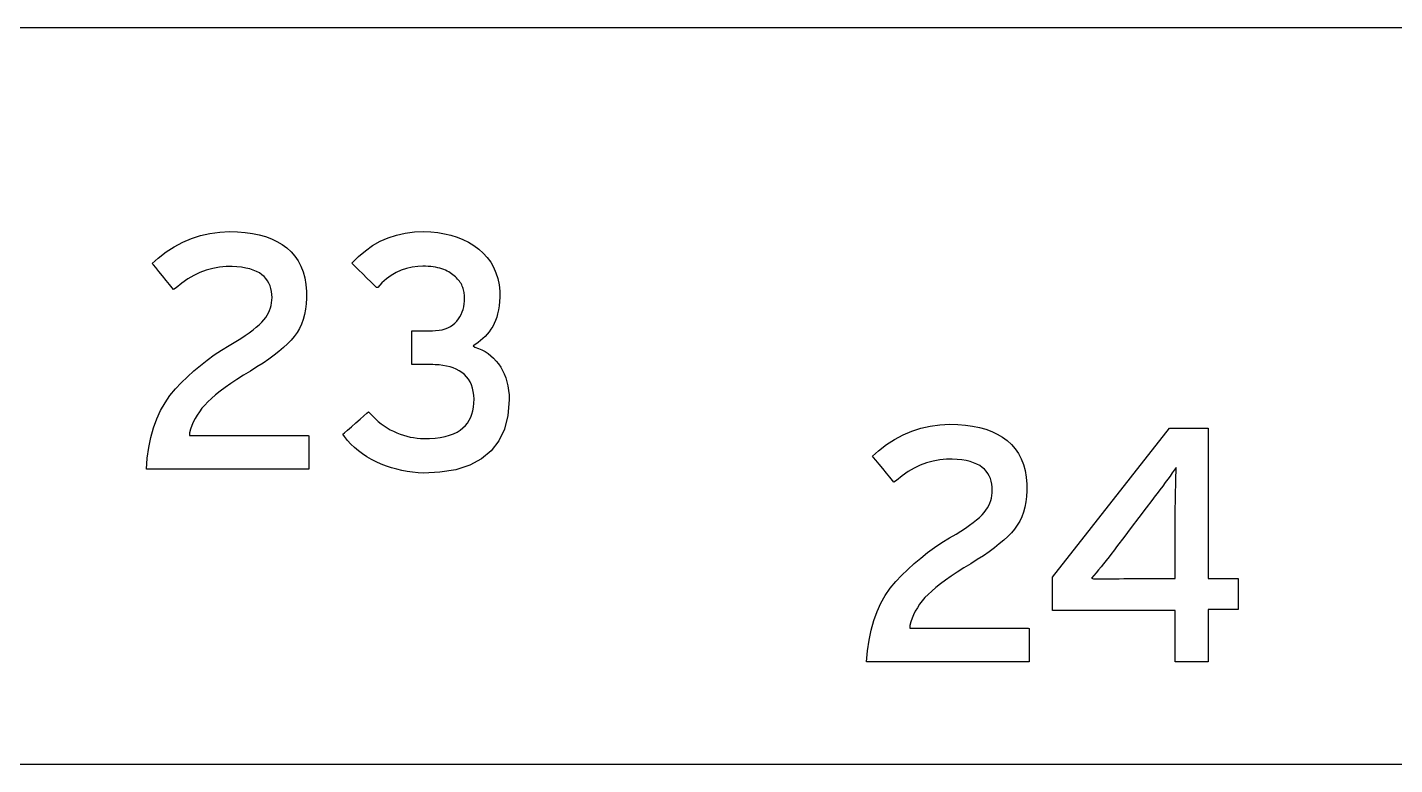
# Model space of a CAD drawing. Extents: x 1 to 47.7, y 0.2 to 35.
# Drawn here: x 34.041 to 34.609, y 10.665 to 10.971 of the extents above; entities that cross this region are included whole.
import ezdxf

# ---------------------------------------------------------------- set-up
doc = ezdxf.new("R2010")
doc.units = 0
doc.header["$MEASUREMENT"] = 0
for name, color, linetype in [('5_1___24__TARGET_LEDS___12', 7, 'CONTINUOUS'), ('6_1__EMPTY_IO_BOARD_POSITI', 7, 'CONTINUOUS'), ('6_2___8__INDEPENDENT_INPUT', 7, 'CONTINUOUS'), ('6_3___8__OPTOISO_INDEPENDE', 7, 'CONTINUOUS'), ('6_4___24__OPTOISO_INDEPEND', 7, 'CONTINUOUS'), ('6_5___8__INDEPENDENT_INPUT', 7, 'CONTINUOUS'), ('6_6___8__INDEPENDENT_INPUT', 7, 'CONTINUOUS'), ('6_7___8__OPTOISO_INDEPENDE', 7, 'CONTINUOUS'), ('6_8___8__OPTOISO_INDEPENDE', 7, 'CONTINUOUS'), ('7_0_____DWG', 7, 'CONTINUOUS')]:
    doc.layers.add(name, color=color, linetype=linetype)

msp = doc.modelspace()

# ---------------------------------------------------------------- linework, layer by layer
at = {"layer": '5_1___24__TARGET_LEDS___12'}
msp.add_lwpolyline([(33.27314, 10.9711), (33.39452, 10.9711), (33.52036, 10.9711), (33.6502, 10.9711), (33.78361, 10.9711), (33.92013, 10.9711), (34.05933, 10.9711), (34.20075, 10.9711), (34.4885, 10.9711), (34.7798, 10.9711)], dxfattribs=at)
at = {"layer": '6_1__EMPTY_IO_BOARD_POSITI'}
msp.add_lwpolyline([(34.71742, 10.97086), (34.31051, 10.97086), (34.11064, 10.97086), (33.9148, 10.97086), (33.7242, 10.97086), (33.54008, 10.97086), (33.45082, 10.97086), (33.36364, 10.97086)], dxfattribs=at)
at = {"layer": '6_2___8__INDEPENDENT_INPUT'}
msp.add_lwpolyline([(33.27314, 10.9711), (33.39452, 10.9711), (33.52036, 10.9711), (33.6502, 10.9711), (33.78361, 10.9711), (33.92013, 10.9711), (34.05933, 10.9711), (34.20075, 10.9711), (34.4885, 10.9711), (34.7798, 10.9711)], dxfattribs=at)
at = {"layer": '6_3___8__OPTOISO_INDEPENDE'}
msp.add_lwpolyline([(33.27314, 10.9711), (33.39452, 10.9711), (33.52036, 10.9711), (33.6502, 10.9711), (33.78361, 10.9711), (33.92013, 10.9711), (34.05933, 10.9711), (34.20075, 10.9711), (34.4885, 10.9711), (34.7798, 10.9711)], dxfattribs=at)
at = {"layer": '6_4___24__OPTOISO_INDEPEND'}
msp.add_lwpolyline([(33.27314, 10.9711), (33.39452, 10.9711), (33.52036, 10.9711), (33.6502, 10.9711), (33.78361, 10.9711), (33.92013, 10.9711), (34.05933, 10.9711), (34.20075, 10.9711), (34.4885, 10.9711), (34.7798, 10.9711)], dxfattribs=at)
at = {"layer": '6_5___8__INDEPENDENT_INPUT'}
msp.add_lwpolyline([(33.27314, 10.9711), (33.39452, 10.9711), (33.52036, 10.9711), (33.6502, 10.9711), (33.78361, 10.9711), (33.92013, 10.9711), (34.05933, 10.9711), (34.20075, 10.9711), (34.4885, 10.9711), (34.7798, 10.9711)], dxfattribs=at)
at = {"layer": '6_6___8__INDEPENDENT_INPUT'}
msp.add_lwpolyline([(33.27314, 10.9711), (33.39452, 10.9711), (33.52036, 10.9711), (33.6502, 10.9711), (33.78361, 10.9711), (33.92013, 10.9711), (34.05933, 10.9711), (34.20075, 10.9711), (34.4885, 10.9711), (34.7798, 10.9711)], dxfattribs=at)
at = {"layer": '6_7___8__OPTOISO_INDEPENDE'}
msp.add_lwpolyline([(33.27314, 10.9711), (33.39452, 10.9711), (33.52036, 10.9711), (33.6502, 10.9711), (33.78361, 10.9711), (33.92013, 10.9711), (34.05933, 10.9711), (34.20075, 10.9711), (34.4885, 10.9711), (34.7798, 10.9711)], dxfattribs=at)
at = {"layer": '6_8___8__OPTOISO_INDEPENDE'}
msp.add_lwpolyline([(33.27314, 10.9711), (33.39452, 10.9711), (33.52036, 10.9711), (33.6502, 10.9711), (33.78361, 10.9711), (33.92013, 10.9711), (34.05933, 10.9711), (34.20075, 10.9711), (34.4885, 10.9711), (34.7798, 10.9711)], dxfattribs=at)
at = {"layer": '7_0_____DWG'}
for points in [[(34.09067, 10.78748), (34.09108, 10.79214), (34.09172, 10.79656), (34.09259, 10.80075), (34.0937, 10.80469), (34.09504, 10.8084), (34.09662, 10.81187), (34.09843, 10.81511), (34.10048, 10.8181), (34.10277, 10.82085), (34.10521, 10.82345), (34.10774, 10.82595), (34.11038, 10.82835), (34.11312, 10.83067), (34.11597, 10.83289), (34.11891, 10.83501), (34.12195, 10.83704), (34.1251, 10.83898), (34.12784, 10.84059), (34.12987, 10.84185), (34.13174, 10.84307), (34.13345, 10.84425), (34.13499, 10.84539), (34.13637, 10.84649), (34.13759, 10.84755), (34.13865, 10.84857), (34.13955, 10.84954), (34.14026, 10.8505), (34.14087, 10.85148), (34.1414, 10.85248), (34.14185, 10.8535), (34.14222, 10.85453), (34.14251, 10.85558), (34.14271, 10.85664), (34.14284, 10.85773), (34.14289, 10.85883), (34.14285, 10.86014), (34.1427, 10.8614), (34.14245, 10.8626), (34.14209, 10.86373), (34.14163, 10.86479), (34.14106, 10.86578), (34.14038, 10.8667), (34.1396, 10.86755), (34.13871, 10.86834), (34.13765, 10.86907), (34.13645, 10.86972), (34.13511, 10.87027), (34.13362, 10.87074), (34.132, 10.87111), (34.13023, 10.8714), (34.12833, 10.87159), (34.12628, 10.8717), (34.12387, 10.87168), (34.12103, 10.87142), (34.11825, 10.87092), (34.11555, 10.87019), (34.11292, 10.86921), (34.11037, 10.868), (34.10788, 10.86655), (34.10547, 10.86486), (34.10312, 10.86293), (34.102, 10.86213), (34.10136, 10.86292), (34.10026, 10.86427), (34.09887, 10.86598), (34.09735, 10.86785), (34.09586, 10.86969), (34.09455, 10.8713), (34.09359, 10.87248), (34.09313, 10.87305), (34.09558, 10.87525), (34.09886, 10.87777), (34.10227, 10.87996), (34.1058, 10.88182), (34.10945, 10.88336), (34.11322, 10.88456), (34.11712, 10.88544), (34.12114, 10.886), (34.12528, 10.88622), (34.1286, 10.88614), (34.13174, 10.88589), (34.13472, 10.88548), (34.13753, 10.8849), (34.14017, 10.88415), (34.14265, 10.88324), (34.14496, 10.88216), (34.1471, 10.88092), (34.14908, 10.8795), (34.15085, 10.87786), (34.15241, 10.87603), (34.15376, 10.87403), (34.15488, 10.87186), (34.15579, 10.8695), (34.15648, 10.86697), (34.15696, 10.86426), (34.15722, 10.86137), (34.15725, 10.8586), (34.15712, 10.85623), (34.15684, 10.85396), (34.15642, 10.85181), (34.15585, 10.84976), (34.15514, 10.84783), (34.15429, 10.846), (34.1533, 10.84429), (34.15216, 10.84268), (34.15083, 10.84116), (34.14932, 10.83962), (34.14763, 10.83806), (34.14578, 10.83648), (34.14375, 10.83489), (34.14155, 10.83327), (34.13919, 10.83164), (34.13665, 10.82999), (34.13394, 10.82831), (34.13103, 10.82654), (34.12831, 10.8248), (34.12578, 10.82312), (34.12347, 10.8215), (34.12135, 10.81993), (34.11944, 10.81842), (34.11773, 10.81695), (34.11622, 10.81555), (34.11491, 10.81419), (34.11375, 10.81282), (34.11269, 10.81142), (34.11174, 10.81001), (34.1109, 10.80857), (34.11016, 10.80711), (34.10953, 10.80563), (34.109, 10.80413), (34.10858, 10.80261), (34.10857, 10.80158), (34.11146, 10.80158), (34.11705, 10.80158), (34.12447, 10.80158), (34.13281, 10.80158), (34.14121, 10.80158), (34.14877, 10.80158), (34.15461, 10.80158), (34.15785, 10.80158), (34.15822, 10.80142), (34.15822, 10.80041), (34.15822, 10.79869), (34.15822, 10.79652), (34.15822, 10.79413), (34.15822, 10.79179), (34.15822, 10.78974), (34.15822, 10.78823), (34.15822, 10.78751), (34.15672, 10.78748), (34.15103, 10.78748), (34.1422, 10.78748), (34.13145, 10.78748), (34.11997, 10.78748), (34.10895, 10.78748), (34.09959, 10.78748), (34.0931, 10.78748)], [(34.24147, 10.81634), (34.24091, 10.8099), (34.23948, 10.80422), (34.23718, 10.79931), (34.23401, 10.79517), (34.22996, 10.79179), (34.22504, 10.78918), (34.21925, 10.78733), (34.21259, 10.78624), (34.20585, 10.78593), (34.20357, 10.78604), (34.20131, 10.78625), (34.19908, 10.78656), (34.19687, 10.78697), (34.19469, 10.78748), (34.19253, 10.78809), (34.1904, 10.7888), (34.18829, 10.78962), (34.1862, 10.79053), (34.18419, 10.79156), (34.18228, 10.79267), (34.18048, 10.79387), (34.17877, 10.79514), (34.17717, 10.7965), (34.17567, 10.79795), (34.17427, 10.79947), (34.17298, 10.80108), (34.17236, 10.8021), (34.17303, 10.80269), (34.17427, 10.80377), (34.17588, 10.80517), (34.17767, 10.80674), (34.17947, 10.8083), (34.18108, 10.80971), (34.18231, 10.81079), (34.18299, 10.81138), (34.18366, 10.81073), (34.18474, 10.80955), (34.18586, 10.80844), (34.18701, 10.8074), (34.1882, 10.80643), (34.18943, 10.80553), (34.19069, 10.8047), (34.19199, 10.80395), (34.19332, 10.80326), (34.19471, 10.80265), (34.19611, 10.80211), (34.19751, 10.80163), (34.19892, 10.80123), (34.20033, 10.8009), (34.20174, 10.80064), (34.20316, 10.80046), (34.20458, 10.80034), (34.206, 10.80029), (34.20833, 10.80033), (34.21065, 10.80048), (34.21281, 10.80075), (34.2148, 10.80112), (34.21662, 10.8016), (34.21828, 10.8022), (34.21977, 10.8029), (34.22109, 10.80372), (34.22224, 10.80465), (34.22322, 10.80563), (34.22408, 10.80669), (34.22483, 10.80784), (34.22546, 10.80908), (34.22597, 10.81041), (34.22637, 10.81182), (34.22664, 10.81332), (34.2268, 10.81491), (34.22684, 10.81658), (34.22674, 10.81822), (34.22652, 10.81976), (34.22619, 10.8212), (34.22574, 10.82254), (34.22518, 10.82377), (34.22451, 10.82491), (34.22372, 10.82595), (34.22282, 10.82689), (34.22179, 10.82771), (34.22067, 10.82843), (34.21947, 10.82905), (34.2182, 10.82959), (34.21685, 10.83003), (34.21543, 10.83039), (34.21393, 10.83067), (34.21236, 10.83085), (34.21072, 10.83095), (34.20968, 10.83096), (34.20913, 10.83096), (34.20812, 10.83096), (34.2068, 10.83096), (34.20534, 10.83096), (34.20387, 10.83096), (34.20255, 10.83096), (34.20154, 10.83096), (34.20099, 10.83096), (34.20093, 10.83113), (34.20093, 10.83213), (34.20093, 10.83383), (34.20093, 10.83599), (34.20093, 10.83835), (34.20093, 10.84067), (34.20093, 10.84272), (34.20093, 10.84425), (34.20093, 10.84501), (34.20109, 10.84505), (34.20178, 10.84505), (34.20288, 10.84505), (34.20423, 10.84505), (34.20569, 10.84505), (34.20711, 10.84505), (34.20834, 10.84505), (34.20922, 10.84505), (34.20962, 10.84505), (34.21089, 10.84509), (34.21229, 10.84523), (34.21361, 10.84547), (34.21484, 10.84582), (34.21598, 10.84626), (34.21704, 10.84681), (34.21801, 10.84746), (34.2189, 10.84822), (34.2197, 10.84907), (34.22038, 10.84996), (34.22099, 10.85089), (34.22151, 10.85186), (34.22195, 10.85287), (34.2223, 10.85393), (34.22258, 10.85503), (34.22277, 10.85618), (34.22288, 10.85737), (34.22291, 10.85849), (34.2229, 10.85897), (34.22288, 10.85946), (34.22283, 10.85995), (34.22277, 10.86046), (34.22269, 10.86097), (34.2226, 10.86148), (34.22249, 10.86201), (34.22236, 10.86254), (34.2222, 10.86307), (34.22197, 10.8636), (34.22171, 10.86412), (34.22143, 10.86462), (34.22111, 10.86512), (34.22077, 10.8656), (34.22039, 10.86606), (34.21999, 10.86652), (34.21956, 10.86697), (34.21911, 10.86742), (34.21861, 10.86788), (34.21809, 10.86831), (34.21753, 10.86873), (34.21694, 10.86913), (34.21631, 10.8695), (34.21565, 10.86985), (34.21496, 10.87019), (34.21423, 10.8705), (34.21345, 10.87078), (34.21262, 10.87102), (34.21174, 10.87124), (34.21081, 10.87142), (34.20984, 10.87157), (34.20882, 10.87168), (34.20776, 10.87177), (34.20665, 10.87183), (34.2055, 10.87185), (34.20342, 10.87177), (34.20106, 10.87147), (34.19877, 10.87094), (34.19657, 10.87019), (34.19445, 10.86922), (34.19242, 10.86802), (34.19046, 10.86659), (34.18859, 10.86494), (34.1868, 10.86307), (34.18628, 10.86306), (34.18536, 10.86395), (34.18399, 10.86531), (34.18233, 10.86694), (34.18057, 10.86867), (34.17888, 10.87033), (34.17745, 10.87173), (34.17646, 10.8727), (34.17609, 10.87307), (34.17881, 10.87584), (34.18168, 10.87829), (34.18469, 10.88041), (34.18786, 10.8822), (34.19117, 10.88366), (34.19464, 10.8848), (34.19826, 10.8856), (34.20203, 10.88608), (34.20582, 10.88622), (34.20884, 10.88611), (34.21175, 10.88583), (34.21454, 10.88537), (34.21721, 10.88474), (34.21977, 10.88394), (34.2222, 10.88296), (34.22452, 10.88181), (34.22673, 10.88049), (34.22881, 10.87899), (34.23069, 10.87733), (34.23235, 10.87551), (34.23378, 10.87354), (34.23498, 10.87143), (34.23595, 10.86916), (34.23669, 10.86674), (34.23721, 10.86417), (34.2375, 10.86145), (34.23754, 10.859), (34.23742, 10.85715), (34.23724, 10.85538), (34.23698, 10.85372), (34.23665, 10.85214), (34.23624, 10.85067), (34.23576, 10.84929), (34.23521, 10.848), (34.23458, 10.84681), (34.23387, 10.8457), (34.2331, 10.84464), (34.23228, 10.84363), (34.23142, 10.84269), (34.23051, 10.84179), (34.22956, 10.84096), (34.22857, 10.84017), (34.22752, 10.83945), (34.22643, 10.83878), (34.22721, 10.83828), (34.22868, 10.83774), (34.23008, 10.83711), (34.23141, 10.83638), (34.23267, 10.83555), (34.23386, 10.83462), (34.23498, 10.8336), (34.23603, 10.83247), (34.23701, 10.83124), (34.23792, 10.82995), (34.23872, 10.82857), (34.23942, 10.8271), (34.24002, 10.82553), (34.24052, 10.82388), (34.24091, 10.82213), (34.2412, 10.82029), (34.24139, 10.81836)], [(34.38997, 10.70744), (34.39037, 10.71211), (34.39101, 10.71653), (34.39188, 10.72071), (34.39299, 10.72466), (34.39433, 10.72837), (34.39591, 10.73184), (34.39773, 10.73507), (34.39978, 10.73806), (34.40207, 10.74082), (34.40451, 10.74341), (34.40705, 10.74591), (34.40968, 10.74832), (34.41242, 10.75063), (34.41526, 10.75285), (34.4182, 10.75497), (34.42124, 10.75701), (34.42438, 10.75895), (34.42713, 10.76056), (34.42916, 10.76182), (34.43103, 10.76304), (34.43274, 10.76421), (34.43428, 10.76535), (34.43567, 10.76645), (34.43689, 10.76751), (34.43795, 10.76853), (34.43885, 10.76951), (34.43956, 10.77047), (34.44017, 10.77145), (34.4407, 10.77244), (34.44115, 10.77346), (34.44152, 10.77449), (34.44181, 10.77554), (34.44201, 10.77661), (34.44214, 10.77769), (34.44219, 10.77879), (34.44215, 10.7801), (34.442, 10.78136), (34.44175, 10.78256), (34.44139, 10.78369), (34.44093, 10.78475), (34.44036, 10.78574), (34.43969, 10.78666), (34.43891, 10.78751), (34.43801, 10.7883), (34.43695, 10.78904), (34.43575, 10.78968), (34.43441, 10.79024), (34.43293, 10.7907), (34.4313, 10.79108), (34.42953, 10.79136), (34.42762, 10.79156), (34.42557, 10.79166), (34.42316, 10.79165), (34.42032, 10.79139), (34.41755, 10.79089), (34.41485, 10.79015), (34.41222, 10.78917), (34.40966, 10.78796), (34.40718, 10.78651), (34.40476, 10.78482), (34.40242, 10.78289), (34.4013, 10.78209), (34.40066, 10.78288), (34.39956, 10.78423), (34.39817, 10.78594), (34.39665, 10.78781), (34.39515, 10.78965), (34.39384, 10.79126), (34.39288, 10.79245), (34.39242, 10.79301), (34.39487, 10.79521), (34.39816, 10.79773), (34.40156, 10.79992), (34.40509, 10.80178), (34.40874, 10.80332), (34.41252, 10.80453), (34.41641, 10.80541), (34.42043, 10.80596), (34.42457, 10.80619), (34.42789, 10.8061), (34.43103, 10.80585), (34.43401, 10.80544), (34.43682, 10.80486), (34.43947, 10.80411), (34.44195, 10.8032), (34.44426, 10.80213), (34.4464, 10.80088), (34.44838, 10.79946), (34.45015, 10.79782), (34.45171, 10.796), (34.45305, 10.794), (34.45418, 10.79182), (34.45508, 10.78946), (34.45578, 10.78693), (34.45625, 10.78422), (34.45651, 10.78133), (34.45654, 10.77856), (34.45641, 10.77619), (34.45613, 10.77393), (34.45571, 10.77177), (34.45514, 10.76973), (34.45443, 10.76779), (34.45358, 10.76597), (34.45258, 10.76425), (34.45145, 10.76264), (34.45012, 10.76112), (34.44861, 10.75958), (34.44692, 10.75802), (34.44507, 10.75645), (34.44304, 10.75485), (34.44085, 10.75324), (34.43848, 10.7516), (34.43595, 10.74995), (34.43324, 10.74827), (34.43034, 10.7465), (34.42761, 10.74477), (34.42508, 10.74309), (34.42276, 10.74146), (34.42065, 10.73989), (34.41873, 10.73838), (34.41702, 10.73692), (34.41552, 10.73551), (34.41421, 10.73416), (34.41305, 10.73278), (34.41199, 10.73139), (34.41104, 10.72997), (34.4102, 10.72853), (34.40946, 10.72707), (34.40882, 10.72559), (34.40829, 10.72409), (34.40787, 10.72257), (34.40786, 10.72154), (34.41075, 10.72154), (34.41635, 10.72154), (34.42376, 10.72154), (34.43211, 10.72154), (34.44051, 10.72154), (34.44807, 10.72154), (34.45391, 10.72154), (34.45715, 10.72154), (34.45752, 10.72138), (34.45752, 10.72037), (34.45752, 10.71865), (34.45752, 10.71648), (34.45752, 10.71409), (34.45752, 10.71175), (34.45752, 10.7097), (34.45752, 10.70819), (34.45752, 10.70747), (34.45602, 10.70744), (34.45033, 10.70744), (34.44151, 10.70744), (34.43075, 10.70744), (34.41927, 10.70744), (34.40825, 10.70744), (34.3989, 10.70744), (34.3924, 10.70744)], [(34.51861, 10.78827), (34.51782, 10.78714), (34.51697, 10.78595), (34.51606, 10.78469), (34.5151, 10.78337), (34.51408, 10.78198), (34.513, 10.78053), (34.51186, 10.77901), (34.51066, 10.77743), (34.50989, 10.77641), (34.50848, 10.77454), (34.5061, 10.77141), (34.50313, 10.76749), (34.49992, 10.76326), (34.49685, 10.7592), (34.49426, 10.75579), (34.49254, 10.75351), (34.49184, 10.7526), (34.49068, 10.75108), (34.48955, 10.74962), (34.48845, 10.74823), (34.48738, 10.74691), (34.48634, 10.74565), (34.48533, 10.74445), (34.48435, 10.74332), (34.48341, 10.74225), (34.48425, 10.74196), (34.48586, 10.74196), (34.48753, 10.74197), (34.48927, 10.74198), (34.49107, 10.742), (34.49293, 10.74202), (34.49486, 10.74204), (34.49686, 10.74207), (34.49839, 10.74209), (34.49957, 10.74209), (34.50191, 10.74209), (34.50503, 10.74209), (34.50852, 10.74209), (34.51198, 10.74209), (34.51501, 10.74209), (34.51722, 10.74209), (34.5182, 10.74209), (34.51822, 10.74291), (34.51822, 10.74562), (34.51822, 10.74967), (34.51822, 10.75449), (34.51822, 10.75951), (34.51822, 10.76417), (34.51822, 10.76789), (34.51822, 10.77011), (34.51823, 10.77153), (34.51826, 10.77392), (34.5183, 10.77622), (34.51834, 10.77844), (34.51839, 10.78057), (34.51844, 10.78262), (34.51849, 10.78459), (34.51855, 10.78647)]]:
    msp.add_lwpolyline(points, close=True, dxfattribs=at)
for points in [[(34.5319, 10.72928), (34.5319, 10.70744), (34.51822, 10.70744), (34.51822, 10.72881), (34.46724, 10.72881), (34.46724, 10.74272), (34.51575, 10.80463), (34.5319, 10.80463), (34.5319, 10.74209), (34.54438, 10.74209), (34.54438, 10.72928), (34.5319, 10.72928)], [(34.61883, 10.66478), (34.22848, 10.66478), (33.8389, 10.66478), (33.45084, 10.66478), (33.25762, 10.66478), (33.06506, 10.66478), (32.87327, 10.66478), (32.68234, 10.66478), (32.49236, 10.66478), (32.30343, 10.66478), (32.11565, 10.66478), (31.9291, 10.66478), (31.74389, 10.66478)]]:
    msp.add_lwpolyline(points, dxfattribs=at)

doc.saveas('drawing.dxf')
